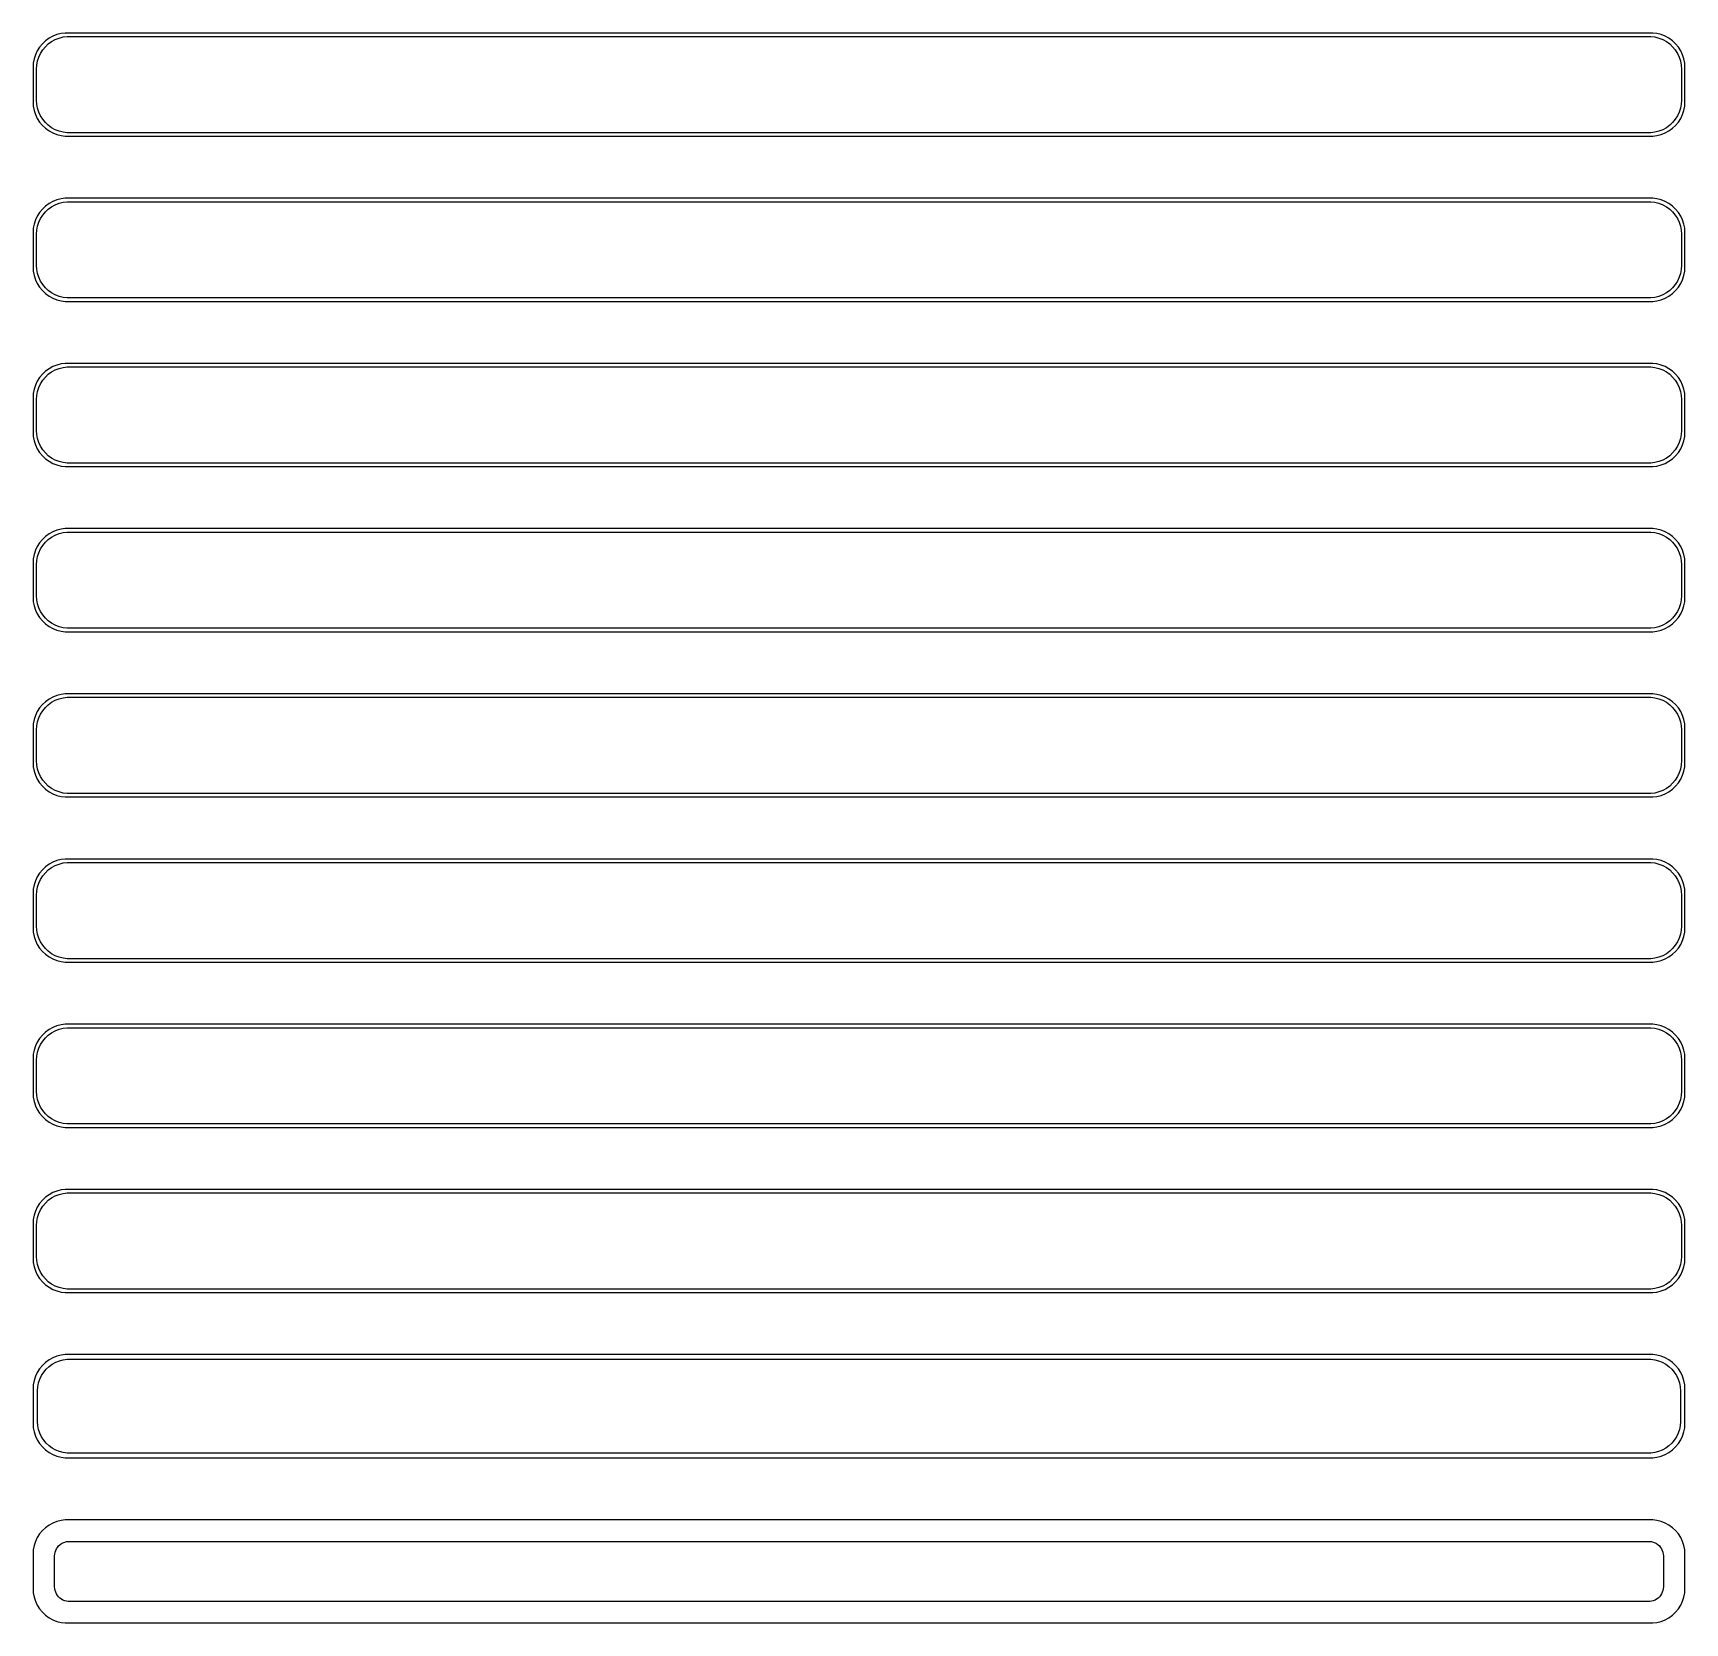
# Model space of a CAD drawing. Header units: metres. Extents: x -120 to 120, y 233 to 463.
import ezdxf

# ---------------------------------------------------------------- set-up
doc = ezdxf.new("R2010")
doc.units = ezdxf.units.M

msp = doc.modelspace()

# ---------------------------------------------------------------- linework, layer by layer
for p, q in [((-116.545, 463.255), (-117.129, 463.024)), ((-115.937, 463.411), (-116.545, 463.255)), ((-115.314, 463.49), (-115.937, 463.411)), ((115.314, 463.49), (-115.314, 463.49)), ((115.937, 463.411), (115.314, 463.49)), ((116.545, 463.255), (115.937, 463.411)), ((117.129, 463.024), (116.545, 463.255)), ((-119.382, 460.909), (-119.649, 460.341)), ((-119.045, 461.439), (-119.382, 460.909)), ((-118.645, 461.923), (-119.045, 461.439)), ((-118.912, 460.538), (-118.593, 461.042)), ((-118.187, 462.353), (-118.645, 461.923)), ((-118.593, 461.042), (-118.213, 461.502)), ((-118.213, 461.502), (-117.778, 461.91)), ((-117.679, 462.722), (-118.187, 462.353)), ((-117.778, 461.91), (-117.295, 462.261)), ((-117.129, 463.024), (-117.679, 462.722)), ((-117.295, 462.261), (-116.772, 462.548)), ((-116.772, 462.548), (-116.218, 462.768)), ((-116.218, 462.768), (-115.64, 462.916)), ((-115.64, 462.916), (-115.048, 462.991)), ((-115.048, 462.991), (115.048, 462.991)), ((115.048, 462.991), (115.64, 462.916)), ((115.64, 462.916), (116.218, 462.768)), ((116.218, 462.768), (116.772, 462.548)), ((116.772, 462.548), (117.295, 462.261)), ((117.679, 462.722), (117.129, 463.024)), ((117.295, 462.261), (117.778, 461.91)), ((118.187, 462.353), (117.679, 462.722)), ((117.778, 461.91), (118.213, 461.502)), ((118.645, 461.923), (118.187, 462.353)), ((118.213, 461.502), (118.593, 461.042)), ((118.593, 461.042), (118.912, 460.538)), ((119.045, 461.439), (118.645, 461.923)), ((119.382, 460.909), (119.045, 461.439)), ((119.649, 460.341), (119.382, 460.909)), ((-119.961, 459.127), (-120, 458.5)), ((-120, 458.5), (-120, 453.5)), ((-119.843, 459.743), (-119.961, 459.127)), ((-119.649, 460.341), (-119.843, 459.743)), ((-119.5, 458.25), (-119.463, 458.845)), ((-119.463, 458.845), (-119.351, 459.431)), ((-119.351, 459.431), (-119.166, 459.999)), ((-119.166, 459.999), (-118.912, 460.538)), ((118.912, 460.538), (119.166, 459.999)), ((119.166, 459.999), (119.351, 459.431)), ((119.351, 459.431), (119.463, 458.845)), ((119.463, 458.845), (119.5, 458.25)), ((119.843, 459.743), (119.649, 460.341)), ((119.961, 459.127), (119.843, 459.743)), ((120, 458.5), (119.961, 459.127)), ((120, 453.5), (120, 458.5)), ((-119.5, 453.75), (-119.5, 458.25)), ((119.5, 458.25), (119.5, 453.75)), ((-119.463, 453.155), (-119.5, 453.75)), ((119.5, 453.75), (119.463, 453.155)), ((-120, 453.5), (-119.961, 452.873)), ((-119.961, 452.873), (-119.843, 452.257)), ((-119.843, 452.257), (-119.649, 451.659)), ((-119.649, 451.659), (-119.382, 451.091)), ((-119.351, 452.569), (-119.463, 453.155)), ((-119.166, 452.001), (-119.351, 452.569)), ((-118.912, 451.462), (-119.166, 452.001)), ((-118.593, 450.958), (-118.912, 451.462)), ((118.912, 451.462), (118.593, 450.958)), ((119.166, 452.001), (118.912, 451.462)), ((119.351, 452.569), (119.166, 452.001)), ((119.463, 453.155), (119.351, 452.569)), ((119.382, 451.091), (119.649, 451.659)), ((119.649, 451.659), (119.843, 452.257)), ((119.843, 452.257), (119.961, 452.873)), ((119.961, 452.873), (120, 453.5)), ((-119.382, 451.091), (-119.045, 450.561)), ((-119.045, 450.561), (-118.645, 450.077)), ((-118.645, 450.077), (-118.187, 449.647)), ((-118.213, 450.498), (-118.593, 450.958)), ((-117.778, 450.09), (-118.213, 450.498)), ((-118.187, 449.647), (-117.679, 449.278)), ((-117.295, 449.739), (-117.778, 450.09)), ((-117.679, 449.278), (-117.129, 448.976)), ((-116.772, 449.452), (-117.295, 449.739)), ((-117.129, 448.976), (-116.545, 448.745)), ((-116.218, 449.232), (-116.772, 449.452)), ((-115.64, 449.084), (-116.218, 449.232)), ((-115.048, 449.009), (-115.64, 449.084)), ((115.048, 449.009), (-115.048, 449.009)), ((115.64, 449.084), (115.048, 449.009)), ((116.218, 449.232), (115.64, 449.084)), ((116.772, 449.452), (116.218, 449.232)), ((116.545, 448.745), (117.129, 448.976)), ((117.295, 449.739), (116.772, 449.452)), ((117.129, 448.976), (117.679, 449.278)), ((117.778, 450.09), (117.295, 449.739)), ((117.679, 449.278), (118.187, 449.647)), ((118.213, 450.498), (117.778, 450.09)), ((118.187, 449.647), (118.645, 450.077)), ((118.593, 450.958), (118.213, 450.498)), ((118.645, 450.077), (119.045, 450.561)), ((119.045, 450.561), (119.382, 451.091)), ((-116.545, 448.745), (-115.937, 448.589)), ((-115.937, 448.589), (-115.314, 448.51)), ((-115.314, 448.51), (115.314, 448.51)), ((115.314, 448.51), (115.937, 448.589)), ((115.937, 448.589), (116.545, 448.745)), ((-116.545, 439.255), (-117.129, 439.024)), ((-115.937, 439.411), (-116.545, 439.255)), ((-115.314, 439.49), (-115.937, 439.411)), ((115.314, 439.49), (-115.314, 439.49)), ((115.937, 439.411), (115.314, 439.49)), ((116.545, 439.255), (115.937, 439.411)), ((117.129, 439.024), (116.545, 439.255)), ((-119.382, 436.909), (-119.649, 436.341)), ((-119.045, 437.439), (-119.382, 436.909)), ((-118.645, 437.923), (-119.045, 437.439)), ((-118.912, 436.538), (-118.593, 437.042)), ((-118.187, 438.353), (-118.645, 437.923)), ((-118.593, 437.042), (-118.213, 437.502)), ((-118.213, 437.502), (-117.778, 437.91)), ((-117.679, 438.722), (-118.187, 438.353)), ((-117.778, 437.91), (-117.295, 438.261)), ((-117.129, 439.024), (-117.679, 438.722)), ((-117.295, 438.261), (-116.772, 438.548)), ((-116.772, 438.548), (-116.218, 438.768)), ((-116.218, 438.768), (-115.64, 438.916)), ((-115.64, 438.916), (-115.048, 438.991)), ((-115.048, 438.991), (115.048, 438.991)), ((115.048, 438.991), (115.64, 438.916)), ((115.64, 438.916), (116.218, 438.768)), ((116.218, 438.768), (116.772, 438.548)), ((116.772, 438.548), (117.295, 438.261)), ((117.679, 438.722), (117.129, 439.024)), ((117.295, 438.261), (117.778, 437.91)), ((118.187, 438.353), (117.679, 438.722)), ((117.778, 437.91), (118.213, 437.502)), ((118.645, 437.923), (118.187, 438.353)), ((118.213, 437.502), (118.593, 437.042)), ((118.593, 437.042), (118.912, 436.538)), ((119.045, 437.439), (118.645, 437.923)), ((119.382, 436.909), (119.045, 437.439)), ((119.649, 436.341), (119.382, 436.909)), ((-119.961, 435.127), (-120, 434.5)), ((-120, 434.5), (-120, 429.5)), ((-119.843, 435.743), (-119.961, 435.127)), ((-119.649, 436.341), (-119.843, 435.743)), ((-119.5, 434.25), (-119.463, 434.845)), ((-119.463, 434.845), (-119.351, 435.431)), ((-119.351, 435.431), (-119.166, 435.999)), ((-119.166, 435.999), (-118.912, 436.538)), ((118.912, 436.538), (119.166, 435.999)), ((119.166, 435.999), (119.351, 435.431)), ((119.351, 435.431), (119.463, 434.845)), ((119.463, 434.845), (119.5, 434.25)), ((119.843, 435.743), (119.649, 436.341)), ((119.961, 435.127), (119.843, 435.743)), ((120, 434.5), (119.961, 435.127)), ((120, 429.5), (120, 434.5)), ((-119.5, 429.75), (-119.5, 434.25)), ((119.5, 434.25), (119.5, 429.75)), ((-119.463, 429.155), (-119.5, 429.75)), ((119.5, 429.75), (119.463, 429.155)), ((-120, 429.5), (-119.961, 428.873)), ((-119.961, 428.873), (-119.843, 428.257)), ((-119.843, 428.257), (-119.649, 427.659)), ((-119.649, 427.659), (-119.382, 427.091)), ((-119.351, 428.569), (-119.463, 429.155)), ((-119.166, 428.001), (-119.351, 428.569)), ((-118.912, 427.462), (-119.166, 428.001)), ((-118.593, 426.958), (-118.912, 427.462)), ((118.912, 427.462), (118.593, 426.958)), ((119.166, 428.001), (118.912, 427.462)), ((119.351, 428.569), (119.166, 428.001)), ((119.463, 429.155), (119.351, 428.569)), ((119.382, 427.091), (119.649, 427.659)), ((119.649, 427.659), (119.843, 428.257)), ((119.843, 428.257), (119.961, 428.873)), ((119.961, 428.873), (120, 429.5)), ((-119.382, 427.091), (-119.045, 426.561)), ((-119.045, 426.561), (-118.645, 426.077)), ((-118.645, 426.077), (-118.187, 425.647)), ((-118.213, 426.498), (-118.593, 426.958)), ((-117.778, 426.09), (-118.213, 426.498)), ((-118.187, 425.647), (-117.679, 425.278)), ((-117.295, 425.739), (-117.778, 426.09)), ((-117.679, 425.278), (-117.129, 424.976)), ((-116.772, 425.452), (-117.295, 425.739)), ((-117.129, 424.976), (-116.545, 424.745)), ((-116.218, 425.232), (-116.772, 425.452)), ((-115.64, 425.084), (-116.218, 425.232)), ((-115.048, 425.009), (-115.64, 425.084)), ((115.048, 425.009), (-115.048, 425.009)), ((115.64, 425.084), (115.048, 425.009)), ((116.218, 425.232), (115.64, 425.084)), ((116.772, 425.452), (116.218, 425.232)), ((116.545, 424.745), (117.129, 424.976)), ((117.295, 425.739), (116.772, 425.452)), ((117.129, 424.976), (117.679, 425.278)), ((117.778, 426.09), (117.295, 425.739)), ((117.679, 425.278), (118.187, 425.647)), ((118.213, 426.498), (117.778, 426.09)), ((118.187, 425.647), (118.645, 426.077)), ((118.593, 426.958), (118.213, 426.498)), ((118.645, 426.077), (119.045, 426.561)), ((119.045, 426.561), (119.382, 427.091)), ((-116.545, 424.745), (-115.937, 424.589)), ((-115.937, 424.589), (-115.314, 424.51)), ((-115.314, 424.51), (115.314, 424.51)), ((115.314, 424.51), (115.937, 424.589)), ((115.937, 424.589), (116.545, 424.745)), ((-116.545, 415.255), (-117.129, 415.024)), ((-115.937, 415.411), (-116.545, 415.255)), ((-115.314, 415.49), (-115.937, 415.411)), ((115.314, 415.49), (-115.314, 415.49)), ((115.937, 415.411), (115.314, 415.49)), ((116.545, 415.255), (115.937, 415.411)), ((117.129, 415.024), (116.545, 415.255)), ((-119.382, 412.909), (-119.649, 412.341)), ((-119.045, 413.439), (-119.382, 412.909)), ((-118.645, 413.923), (-119.045, 413.439)), ((-118.912, 412.538), (-118.593, 413.042)), ((-118.187, 414.353), (-118.645, 413.923)), ((-118.593, 413.042), (-118.213, 413.502)), ((-118.213, 413.502), (-117.778, 413.91)), ((-117.679, 414.722), (-118.187, 414.353)), ((-117.778, 413.91), (-117.295, 414.261)), ((-117.129, 415.024), (-117.679, 414.722)), ((-117.295, 414.261), (-116.772, 414.548)), ((-116.772, 414.548), (-116.218, 414.768)), ((-116.218, 414.768), (-115.64, 414.916)), ((-115.64, 414.916), (-115.048, 414.991)), ((-115.048, 414.991), (115.048, 414.991)), ((115.048, 414.991), (115.64, 414.916)), ((115.64, 414.916), (116.218, 414.768)), ((116.218, 414.768), (116.772, 414.548)), ((116.772, 414.548), (117.295, 414.261)), ((117.679, 414.722), (117.129, 415.024)), ((117.295, 414.261), (117.778, 413.91)), ((118.187, 414.353), (117.679, 414.722)), ((117.778, 413.91), (118.213, 413.502)), ((118.645, 413.923), (118.187, 414.353)), ((118.213, 413.502), (118.593, 413.042)), ((118.593, 413.042), (118.912, 412.538)), ((119.045, 413.439), (118.645, 413.923)), ((119.382, 412.909), (119.045, 413.439)), ((119.649, 412.341), (119.382, 412.909)), ((-119.961, 411.127), (-120, 410.5)), ((-120, 410.5), (-120, 405.5)), ((-119.843, 411.743), (-119.961, 411.127)), ((-119.649, 412.341), (-119.843, 411.743)), ((-119.5, 410.25), (-119.463, 410.845)), ((-119.463, 410.845), (-119.351, 411.431)), ((-119.351, 411.431), (-119.166, 411.999)), ((-119.166, 411.999), (-118.912, 412.538)), ((118.912, 412.538), (119.166, 411.999)), ((119.166, 411.999), (119.351, 411.431)), ((119.351, 411.431), (119.463, 410.845)), ((119.463, 410.845), (119.5, 410.25)), ((119.843, 411.743), (119.649, 412.341)), ((119.961, 411.127), (119.843, 411.743)), ((120, 410.5), (119.961, 411.127)), ((120, 405.5), (120, 410.5)), ((-119.5, 405.75), (-119.5, 410.25)), ((119.5, 410.25), (119.5, 405.75)), ((-119.463, 405.155), (-119.5, 405.75)), ((119.5, 405.75), (119.463, 405.155)), ((-120, 405.5), (-119.961, 404.873)), ((-119.961, 404.873), (-119.843, 404.257)), ((-119.843, 404.257), (-119.649, 403.659)), ((-119.649, 403.659), (-119.382, 403.091)), ((-119.351, 404.569), (-119.463, 405.155)), ((-119.166, 404.001), (-119.351, 404.569)), ((-118.912, 403.462), (-119.166, 404.001)), ((-118.593, 402.958), (-118.912, 403.462)), ((118.912, 403.462), (118.593, 402.958)), ((119.166, 404.001), (118.912, 403.462)), ((119.351, 404.569), (119.166, 404.001)), ((119.463, 405.155), (119.351, 404.569)), ((119.382, 403.091), (119.649, 403.659)), ((119.649, 403.659), (119.843, 404.257)), ((119.843, 404.257), (119.961, 404.873)), ((119.961, 404.873), (120, 405.5)), ((-119.382, 403.091), (-119.045, 402.561)), ((-119.045, 402.561), (-118.645, 402.077)), ((-118.645, 402.077), (-118.187, 401.647)), ((-118.213, 402.498), (-118.593, 402.958)), ((-117.778, 402.09), (-118.213, 402.498)), ((-118.187, 401.647), (-117.679, 401.278)), ((-117.295, 401.739), (-117.778, 402.09)), ((-117.679, 401.278), (-117.129, 400.976)), ((-116.772, 401.452), (-117.295, 401.739)), ((-117.129, 400.976), (-116.545, 400.745)), ((-116.218, 401.232), (-116.772, 401.452)), ((-115.64, 401.084), (-116.218, 401.232)), ((-115.048, 401.009), (-115.64, 401.084)), ((115.048, 401.009), (-115.048, 401.009)), ((115.64, 401.084), (115.048, 401.009)), ((116.218, 401.232), (115.64, 401.084)), ((116.772, 401.452), (116.218, 401.232)), ((116.545, 400.745), (117.129, 400.976)), ((117.295, 401.739), (116.772, 401.452)), ((117.129, 400.976), (117.679, 401.278)), ((117.778, 402.09), (117.295, 401.739)), ((117.679, 401.278), (118.187, 401.647)), ((118.213, 402.498), (117.778, 402.09)), ((118.187, 401.647), (118.645, 402.077)), ((118.593, 402.958), (118.213, 402.498)), ((118.645, 402.077), (119.045, 402.561)), ((119.045, 402.561), (119.382, 403.091)), ((-116.545, 400.745), (-115.937, 400.589)), ((-115.937, 400.589), (-115.314, 400.51)), ((-115.314, 400.51), (115.314, 400.51)), ((115.314, 400.51), (115.937, 400.589)), ((115.937, 400.589), (116.545, 400.745)), ((-116.545, 391.255), (-117.129, 391.024)), ((-115.937, 391.411), (-116.545, 391.255)), ((-115.314, 391.49), (-115.937, 391.411)), ((115.314, 391.49), (-115.314, 391.49)), ((115.937, 391.411), (115.314, 391.49)), ((116.545, 391.255), (115.937, 391.411)), ((117.129, 391.024), (116.545, 391.255)), ((-119.382, 388.909), (-119.649, 388.341)), ((-119.045, 389.439), (-119.382, 388.909)), ((-118.645, 389.923), (-119.045, 389.439)), ((-118.912, 388.538), (-118.593, 389.042)), ((-118.187, 390.353), (-118.645, 389.923)), ((-118.593, 389.042), (-118.213, 389.502)), ((-118.213, 389.502), (-117.778, 389.91)), ((-117.679, 390.722), (-118.187, 390.353)), ((-117.778, 389.91), (-117.295, 390.261)), ((-117.129, 391.024), (-117.679, 390.722)), ((-117.295, 390.261), (-116.772, 390.548)), ((-116.772, 390.548), (-116.218, 390.768)), ((-116.218, 390.768), (-115.64, 390.916)), ((-115.64, 390.916), (-115.048, 390.991)), ((-115.048, 390.991), (115.048, 390.991)), ((115.048, 390.991), (115.64, 390.916)), ((115.64, 390.916), (116.218, 390.768)), ((116.218, 390.768), (116.772, 390.548)), ((116.772, 390.548), (117.295, 390.261)), ((117.679, 390.722), (117.129, 391.024)), ((117.295, 390.261), (117.778, 389.91)), ((118.187, 390.353), (117.679, 390.722)), ((117.778, 389.91), (118.213, 389.502)), ((118.645, 389.923), (118.187, 390.353)), ((118.213, 389.502), (118.593, 389.042)), ((118.593, 389.042), (118.912, 388.538)), ((119.045, 389.439), (118.645, 389.923)), ((119.382, 388.909), (119.045, 389.439)), ((119.649, 388.341), (119.382, 388.909)), ((-119.961, 387.127), (-120, 386.5)), ((-120, 386.5), (-120, 381.5)), ((-119.843, 387.743), (-119.961, 387.127)), ((-119.649, 388.341), (-119.843, 387.743)), ((-119.5, 386.25), (-119.463, 386.845)), ((-119.463, 386.845), (-119.351, 387.431)), ((-119.351, 387.431), (-119.166, 387.999)), ((-119.166, 387.999), (-118.912, 388.538)), ((118.912, 388.538), (119.166, 387.999)), ((119.166, 387.999), (119.351, 387.431)), ((119.351, 387.431), (119.463, 386.845)), ((119.463, 386.845), (119.5, 386.25)), ((119.843, 387.743), (119.649, 388.341)), ((119.961, 387.127), (119.843, 387.743)), ((120, 386.5), (119.961, 387.127)), ((120, 381.5), (120, 386.5)), ((-119.5, 381.75), (-119.5, 386.25)), ((119.5, 386.25), (119.5, 381.75)), ((-119.463, 381.155), (-119.5, 381.75)), ((119.5, 381.75), (119.463, 381.155)), ((-120, 381.5), (-119.961, 380.873)), ((-119.961, 380.873), (-119.843, 380.257)), ((-119.843, 380.257), (-119.649, 379.659)), ((-119.649, 379.659), (-119.382, 379.091)), ((-119.351, 380.569), (-119.463, 381.155)), ((-119.166, 380.001), (-119.351, 380.569)), ((-118.912, 379.462), (-119.166, 380.001)), ((-118.593, 378.958), (-118.912, 379.462)), ((118.912, 379.462), (118.593, 378.958)), ((119.166, 380.001), (118.912, 379.462)), ((119.351, 380.569), (119.166, 380.001)), ((119.463, 381.155), (119.351, 380.569)), ((119.382, 379.091), (119.649, 379.659)), ((119.649, 379.659), (119.843, 380.257)), ((119.843, 380.257), (119.961, 380.873)), ((119.961, 380.873), (120, 381.5)), ((-119.382, 379.091), (-119.045, 378.561)), ((-119.045, 378.561), (-118.645, 378.077)), ((-118.645, 378.077), (-118.187, 377.647)), ((-118.213, 378.498), (-118.593, 378.958)), ((-117.778, 378.09), (-118.213, 378.498)), ((-118.187, 377.647), (-117.679, 377.278)), ((-117.295, 377.739), (-117.778, 378.09)), ((-117.679, 377.278), (-117.129, 376.976)), ((-116.772, 377.452), (-117.295, 377.739)), ((-117.129, 376.976), (-116.545, 376.745)), ((-116.218, 377.232), (-116.772, 377.452)), ((-115.64, 377.084), (-116.218, 377.232)), ((-115.048, 377.009), (-115.64, 377.084)), ((115.048, 377.009), (-115.048, 377.009)), ((115.64, 377.084), (115.048, 377.009)), ((116.218, 377.232), (115.64, 377.084)), ((116.772, 377.452), (116.218, 377.232)), ((116.545, 376.745), (117.129, 376.976)), ((117.295, 377.739), (116.772, 377.452)), ((117.129, 376.976), (117.679, 377.278)), ((117.778, 378.09), (117.295, 377.739)), ((117.679, 377.278), (118.187, 377.647)), ((118.213, 378.498), (117.778, 378.09)), ((118.187, 377.647), (118.645, 378.077)), ((118.593, 378.958), (118.213, 378.498)), ((118.645, 378.077), (119.045, 378.561)), ((119.045, 378.561), (119.382, 379.091)), ((-116.545, 376.745), (-115.937, 376.589)), ((-115.937, 376.589), (-115.314, 376.51)), ((-115.314, 376.51), (115.314, 376.51)), ((115.314, 376.51), (115.937, 376.589)), ((115.937, 376.589), (116.545, 376.745)), ((-116.545, 367.255), (-117.129, 367.024)), ((-115.937, 367.411), (-116.545, 367.255)), ((-115.314, 367.49), (-115.937, 367.411)), ((115.314, 367.49), (-115.314, 367.49)), ((115.937, 367.411), (115.314, 367.49)), ((116.545, 367.255), (115.937, 367.411)), ((117.129, 367.024), (116.545, 367.255)), ((-119.382, 364.909), (-119.649, 364.341)), ((-119.045, 365.439), (-119.382, 364.909)), ((-118.645, 365.923), (-119.045, 365.439)), ((-118.912, 364.538), (-118.593, 365.042)), ((-118.187, 366.353), (-118.645, 365.923)), ((-118.593, 365.042), (-118.213, 365.502)), ((-118.213, 365.502), (-117.778, 365.91)), ((-117.679, 366.722), (-118.187, 366.353)), ((-117.778, 365.91), (-117.295, 366.261)), ((-117.129, 367.024), (-117.679, 366.722)), ((-117.295, 366.261), (-116.772, 366.548)), ((-116.772, 366.548), (-116.218, 366.768)), ((-116.218, 366.768), (-115.64, 366.916)), ((-115.64, 366.916), (-115.048, 366.991)), ((-115.048, 366.991), (115.048, 366.991)), ((115.048, 366.991), (115.64, 366.916)), ((115.64, 366.916), (116.218, 366.768)), ((116.218, 366.768), (116.772, 366.548)), ((116.772, 366.548), (117.295, 366.261)), ((117.679, 366.722), (117.129, 367.024)), ((117.295, 366.261), (117.778, 365.91)), ((118.187, 366.353), (117.679, 366.722)), ((117.778, 365.91), (118.213, 365.502)), ((118.645, 365.923), (118.187, 366.353)), ((118.213, 365.502), (118.593, 365.042)), ((118.593, 365.042), (118.912, 364.538)), ((119.045, 365.439), (118.645, 365.923)), ((119.382, 364.909), (119.045, 365.439)), ((119.649, 364.341), (119.382, 364.909)), ((-119.961, 363.127), (-120, 362.5)), ((-120, 362.5), (-120, 357.5)), ((-119.843, 363.743), (-119.961, 363.127)), ((-119.649, 364.341), (-119.843, 363.743)), ((-119.5, 362.25), (-119.463, 362.845)), ((-119.463, 362.845), (-119.351, 363.431)), ((-119.351, 363.431), (-119.166, 363.999)), ((-119.166, 363.999), (-118.912, 364.538)), ((118.912, 364.538), (119.166, 363.999)), ((119.166, 363.999), (119.351, 363.431)), ((119.351, 363.431), (119.463, 362.845)), ((119.463, 362.845), (119.5, 362.25)), ((119.843, 363.743), (119.649, 364.341)), ((119.961, 363.127), (119.843, 363.743)), ((120, 362.5), (119.961, 363.127)), ((120, 357.5), (120, 362.5)), ((-119.5, 357.75), (-119.5, 362.25)), ((119.5, 362.25), (119.5, 357.75)), ((-119.463, 357.155), (-119.5, 357.75)), ((119.5, 357.75), (119.463, 357.155)), ((-120, 357.5), (-119.961, 356.873)), ((-119.961, 356.873), (-119.843, 356.257)), ((-119.843, 356.257), (-119.649, 355.659)), ((-119.649, 355.659), (-119.382, 355.091)), ((-119.351, 356.569), (-119.463, 357.155)), ((-119.166, 356.001), (-119.351, 356.569)), ((-118.912, 355.462), (-119.166, 356.001)), ((-118.593, 354.958), (-118.912, 355.462)), ((118.912, 355.462), (118.593, 354.958)), ((119.166, 356.001), (118.912, 355.462)), ((119.351, 356.569), (119.166, 356.001)), ((119.463, 357.155), (119.351, 356.569)), ((119.382, 355.091), (119.649, 355.659)), ((119.649, 355.659), (119.843, 356.257)), ((119.843, 356.257), (119.961, 356.873)), ((119.961, 356.873), (120, 357.5)), ((-119.382, 355.091), (-119.045, 354.561)), ((-119.045, 354.561), (-118.645, 354.077)), ((-118.645, 354.077), (-118.187, 353.647)), ((-118.213, 354.498), (-118.593, 354.958)), ((-117.778, 354.09), (-118.213, 354.498)), ((-118.187, 353.647), (-117.679, 353.278)), ((-117.295, 353.739), (-117.778, 354.09)), ((-117.679, 353.278), (-117.129, 352.976)), ((-116.772, 353.452), (-117.295, 353.739)), ((-117.129, 352.976), (-116.545, 352.745)), ((-116.218, 353.232), (-116.772, 353.452)), ((-115.64, 353.084), (-116.218, 353.232)), ((-115.048, 353.009), (-115.64, 353.084)), ((115.048, 353.009), (-115.048, 353.009)), ((115.64, 353.084), (115.048, 353.009)), ((116.218, 353.232), (115.64, 353.084)), ((116.772, 353.452), (116.218, 353.232)), ((116.545, 352.745), (117.129, 352.976)), ((117.295, 353.739), (116.772, 353.452)), ((117.129, 352.976), (117.679, 353.278)), ((117.778, 354.09), (117.295, 353.739)), ((117.679, 353.278), (118.187, 353.647)), ((118.213, 354.498), (117.778, 354.09)), ((118.187, 353.647), (118.645, 354.077)), ((118.593, 354.958), (118.213, 354.498)), ((118.645, 354.077), (119.045, 354.561)), ((119.045, 354.561), (119.382, 355.091)), ((-116.545, 352.745), (-115.937, 352.589)), ((-115.937, 352.589), (-115.314, 352.51)), ((-115.314, 352.51), (115.314, 352.51)), ((115.314, 352.51), (115.937, 352.589)), ((115.937, 352.589), (116.545, 352.745)), ((-116.545, 343.255), (-117.129, 343.024)), ((-115.937, 343.411), (-116.545, 343.255)), ((-115.314, 343.49), (-115.937, 343.411)), ((115.314, 343.49), (-115.314, 343.49)), ((115.937, 343.411), (115.314, 343.49)), ((116.545, 343.255), (115.937, 343.411)), ((117.129, 343.024), (116.545, 343.255)), ((-119.382, 340.909), (-119.649, 340.341)), ((-119.045, 341.439), (-119.382, 340.909)), ((-118.645, 341.923), (-119.045, 341.439)), ((-118.912, 340.538), (-118.593, 341.042)), ((-118.187, 342.353), (-118.645, 341.923)), ((-118.593, 341.042), (-118.213, 341.502)), ((-118.213, 341.502), (-117.778, 341.91)), ((-117.679, 342.722), (-118.187, 342.353)), ((-117.778, 341.91), (-117.295, 342.261)), ((-117.129, 343.024), (-117.679, 342.722)), ((-117.295, 342.261), (-116.772, 342.548)), ((-116.772, 342.548), (-116.218, 342.768)), ((-116.218, 342.768), (-115.64, 342.916)), ((-115.64, 342.916), (-115.048, 342.991)), ((-115.048, 342.991), (115.048, 342.991)), ((115.048, 342.991), (115.64, 342.916)), ((115.64, 342.916), (116.218, 342.768)), ((116.218, 342.768), (116.772, 342.548)), ((116.772, 342.548), (117.295, 342.261)), ((117.679, 342.722), (117.129, 343.024)), ((117.295, 342.261), (117.778, 341.91)), ((118.187, 342.353), (117.679, 342.722)), ((117.778, 341.91), (118.213, 341.502)), ((118.645, 341.923), (118.187, 342.353)), ((118.213, 341.502), (118.593, 341.042)), ((118.593, 341.042), (118.912, 340.538)), ((119.045, 341.439), (118.645, 341.923)), ((119.382, 340.909), (119.045, 341.439)), ((119.649, 340.341), (119.382, 340.909)), ((-119.961, 339.127), (-120, 338.5)), ((-120, 338.5), (-120, 333.5)), ((-119.843, 339.743), (-119.961, 339.127)), ((-119.649, 340.341), (-119.843, 339.743)), ((-119.5, 338.25), (-119.463, 338.845)), ((-119.463, 338.845), (-119.351, 339.431)), ((-119.351, 339.431), (-119.166, 339.999)), ((-119.166, 339.999), (-118.912, 340.538)), ((118.912, 340.538), (119.166, 339.999)), ((119.166, 339.999), (119.351, 339.431)), ((119.351, 339.431), (119.463, 338.845)), ((119.463, 338.845), (119.5, 338.25)), ((119.843, 339.743), (119.649, 340.341)), ((119.961, 339.127), (119.843, 339.743)), ((120, 338.5), (119.961, 339.127)), ((120, 333.5), (120, 338.5)), ((-119.5, 333.75), (-119.5, 338.25)), ((119.5, 338.25), (119.5, 333.75)), ((-119.463, 333.155), (-119.5, 333.75)), ((119.5, 333.75), (119.463, 333.155)), ((-120, 333.5), (-119.961, 332.873)), ((-119.961, 332.873), (-119.843, 332.257)), ((-119.843, 332.257), (-119.649, 331.659)), ((-119.649, 331.659), (-119.382, 331.091)), ((-119.351, 332.569), (-119.463, 333.155)), ((-119.166, 332.001), (-119.351, 332.569)), ((-118.912, 331.462), (-119.166, 332.001)), ((-118.593, 330.958), (-118.912, 331.462)), ((118.912, 331.462), (118.593, 330.958)), ((119.166, 332.001), (118.912, 331.462)), ((119.351, 332.569), (119.166, 332.001)), ((119.463, 333.155), (119.351, 332.569)), ((119.382, 331.091), (119.649, 331.659)), ((119.649, 331.659), (119.843, 332.257)), ((119.843, 332.257), (119.961, 332.873)), ((119.961, 332.873), (120, 333.5)), ((-119.382, 331.091), (-119.045, 330.561)), ((-119.045, 330.561), (-118.645, 330.077)), ((-118.645, 330.077), (-118.187, 329.647)), ((-118.213, 330.498), (-118.593, 330.958)), ((-117.778, 330.09), (-118.213, 330.498)), ((-118.187, 329.647), (-117.679, 329.278)), ((-117.295, 329.739), (-117.778, 330.09)), ((-117.679, 329.278), (-117.129, 328.976)), ((-116.772, 329.452), (-117.295, 329.739)), ((-117.129, 328.976), (-116.545, 328.745)), ((-116.218, 329.232), (-116.772, 329.452)), ((-115.64, 329.084), (-116.218, 329.232)), ((-115.048, 329.009), (-115.64, 329.084)), ((115.048, 329.009), (-115.048, 329.009)), ((115.64, 329.084), (115.048, 329.009)), ((116.218, 329.232), (115.64, 329.084)), ((116.772, 329.452), (116.218, 329.232)), ((116.545, 328.745), (117.129, 328.976)), ((117.295, 329.739), (116.772, 329.452)), ((117.129, 328.976), (117.679, 329.278)), ((117.778, 330.09), (117.295, 329.739)), ((117.679, 329.278), (118.187, 329.647)), ((118.213, 330.498), (117.778, 330.09)), ((118.187, 329.647), (118.645, 330.077)), ((118.593, 330.958), (118.213, 330.498)), ((118.645, 330.077), (119.045, 330.561)), ((119.045, 330.561), (119.382, 331.091)), ((-116.545, 328.745), (-115.937, 328.589)), ((-115.937, 328.589), (-115.314, 328.51)), ((-115.314, 328.51), (115.314, 328.51)), ((115.314, 328.51), (115.937, 328.589)), ((115.937, 328.589), (116.545, 328.745)), ((-116.545, 319.255), (-117.129, 319.024)), ((-115.937, 319.411), (-116.545, 319.255)), ((-115.314, 319.49), (-115.937, 319.411)), ((115.314, 319.49), (-115.314, 319.49)), ((115.937, 319.411), (115.314, 319.49)), ((116.545, 319.255), (115.937, 319.411)), ((117.129, 319.024), (116.545, 319.255)), ((-119.382, 316.909), (-119.649, 316.341)), ((-119.045, 317.439), (-119.382, 316.909)), ((-118.645, 317.923), (-119.045, 317.439)), ((-118.912, 316.538), (-118.593, 317.042)), ((-118.187, 318.353), (-118.645, 317.923)), ((-118.593, 317.042), (-118.213, 317.502)), ((-118.213, 317.502), (-117.778, 317.91)), ((-117.679, 318.722), (-118.187, 318.353)), ((-117.778, 317.91), (-117.295, 318.261)), ((-117.129, 319.024), (-117.679, 318.722)), ((-117.295, 318.261), (-116.772, 318.548)), ((-116.772, 318.548), (-116.218, 318.768)), ((-116.218, 318.768), (-115.64, 318.916)), ((-115.64, 318.916), (-115.048, 318.991)), ((-115.048, 318.991), (115.048, 318.991)), ((115.048, 318.991), (115.64, 318.916)), ((115.64, 318.916), (116.218, 318.768)), ((116.218, 318.768), (116.772, 318.548)), ((116.772, 318.548), (117.295, 318.261)), ((117.679, 318.722), (117.129, 319.024)), ((117.295, 318.261), (117.778, 317.91)), ((118.187, 318.353), (117.679, 318.722)), ((117.778, 317.91), (118.213, 317.502)), ((118.645, 317.923), (118.187, 318.353)), ((118.213, 317.502), (118.593, 317.042)), ((118.593, 317.042), (118.912, 316.538)), ((119.045, 317.439), (118.645, 317.923)), ((119.382, 316.909), (119.045, 317.439)), ((119.649, 316.341), (119.382, 316.909)), ((-119.961, 315.127), (-120, 314.5)), ((-120, 314.5), (-120, 309.5)), ((-119.843, 315.743), (-119.961, 315.127)), ((-119.649, 316.341), (-119.843, 315.743)), ((-119.5, 314.25), (-119.463, 314.845)), ((-119.463, 314.845), (-119.351, 315.431)), ((-119.351, 315.431), (-119.166, 315.999)), ((-119.166, 315.999), (-118.912, 316.538)), ((118.912, 316.538), (119.166, 315.999)), ((119.166, 315.999), (119.351, 315.431)), ((119.351, 315.431), (119.463, 314.845)), ((119.463, 314.845), (119.5, 314.25)), ((119.843, 315.743), (119.649, 316.341)), ((119.961, 315.127), (119.843, 315.743)), ((120, 314.5), (119.961, 315.127)), ((120, 309.5), (120, 314.5)), ((-119.5, 309.75), (-119.5, 314.25)), ((119.5, 314.25), (119.5, 309.75)), ((-119.463, 309.155), (-119.5, 309.75)), ((119.5, 309.75), (119.463, 309.155)), ((-120, 309.5), (-119.961, 308.873)), ((-119.961, 308.873), (-119.843, 308.257)), ((-119.843, 308.257), (-119.649, 307.659)), ((-119.649, 307.659), (-119.382, 307.091)), ((-119.351, 308.569), (-119.463, 309.155)), ((-119.166, 308.001), (-119.351, 308.569)), ((-118.912, 307.462), (-119.166, 308.001)), ((-118.593, 306.958), (-118.912, 307.462)), ((118.912, 307.462), (118.593, 306.958)), ((119.166, 308.001), (118.912, 307.462)), ((119.351, 308.569), (119.166, 308.001)), ((119.463, 309.155), (119.351, 308.569)), ((119.382, 307.091), (119.649, 307.659)), ((119.649, 307.659), (119.843, 308.257)), ((119.843, 308.257), (119.961, 308.873)), ((119.961, 308.873), (120, 309.5)), ((-119.382, 307.091), (-119.045, 306.561)), ((-119.045, 306.561), (-118.645, 306.077)), ((-118.645, 306.077), (-118.187, 305.647)), ((-118.213, 306.498), (-118.593, 306.958)), ((-117.778, 306.09), (-118.213, 306.498)), ((-118.187, 305.647), (-117.679, 305.278)), ((-117.295, 305.739), (-117.778, 306.09)), ((-117.679, 305.278), (-117.129, 304.976)), ((-116.772, 305.452), (-117.295, 305.739)), ((-117.129, 304.976), (-116.545, 304.745)), ((-116.218, 305.232), (-116.772, 305.452)), ((-115.64, 305.084), (-116.218, 305.232)), ((-115.048, 305.009), (-115.64, 305.084)), ((115.048, 305.009), (-115.048, 305.009)), ((115.64, 305.084), (115.048, 305.009)), ((116.218, 305.232), (115.64, 305.084)), ((116.772, 305.452), (116.218, 305.232)), ((116.545, 304.745), (117.129, 304.976)), ((117.295, 305.739), (116.772, 305.452)), ((117.129, 304.976), (117.679, 305.278)), ((117.778, 306.09), (117.295, 305.739)), ((117.679, 305.278), (118.187, 305.647)), ((118.213, 306.498), (117.778, 306.09)), ((118.187, 305.647), (118.645, 306.077)), ((118.593, 306.958), (118.213, 306.498)), ((118.645, 306.077), (119.045, 306.561)), ((119.045, 306.561), (119.382, 307.091)), ((-116.545, 304.745), (-115.937, 304.589)), ((-115.937, 304.589), (-115.314, 304.51)), ((-115.314, 304.51), (115.314, 304.51)), ((115.314, 304.51), (115.937, 304.589)), ((115.937, 304.589), (116.545, 304.745)), ((-116.545, 295.255), (-117.129, 295.024)), ((-115.937, 295.411), (-116.545, 295.255)), ((-115.314, 295.49), (-115.937, 295.411)), ((115.314, 295.49), (-115.314, 295.49)), ((115.937, 295.411), (115.314, 295.49)), ((116.545, 295.255), (115.937, 295.411)), ((117.129, 295.024), (116.545, 295.255)), ((-119.382, 292.909), (-119.649, 292.341)), ((-119.045, 293.439), (-119.382, 292.909)), ((-118.645, 293.923), (-119.045, 293.439)), ((-118.912, 292.538), (-118.593, 293.042)), ((-118.187, 294.353), (-118.645, 293.923)), ((-118.593, 293.042), (-118.213, 293.502)), ((-118.213, 293.502), (-117.778, 293.91)), ((-117.679, 294.722), (-118.187, 294.353)), ((-117.778, 293.91), (-117.295, 294.261)), ((-117.129, 295.024), (-117.679, 294.722)), ((-117.295, 294.261), (-116.772, 294.548)), ((-116.772, 294.548), (-116.218, 294.768)), ((-116.218, 294.768), (-115.64, 294.916)), ((-115.64, 294.916), (-115.048, 294.991)), ((-115.048, 294.991), (115.048, 294.991)), ((115.048, 294.991), (115.64, 294.916)), ((115.64, 294.916), (116.218, 294.768)), ((116.218, 294.768), (116.772, 294.548)), ((116.772, 294.548), (117.295, 294.261)), ((117.679, 294.722), (117.129, 295.024)), ((117.295, 294.261), (117.778, 293.91)), ((118.187, 294.353), (117.679, 294.722)), ((117.778, 293.91), (118.213, 293.502)), ((118.645, 293.923), (118.187, 294.353)), ((118.213, 293.502), (118.593, 293.042)), ((118.593, 293.042), (118.912, 292.538)), ((119.045, 293.439), (118.645, 293.923)), ((119.382, 292.909), (119.045, 293.439)), ((119.649, 292.341), (119.382, 292.909)), ((-119.961, 291.127), (-120, 290.5)), ((-120, 290.5), (-120, 285.5)), ((-119.843, 291.743), (-119.961, 291.127)), ((-119.649, 292.341), (-119.843, 291.743)), ((-119.5, 290.25), (-119.463, 290.845)), ((-119.463, 290.845), (-119.351, 291.431)), ((-119.351, 291.431), (-119.166, 291.999)), ((-119.166, 291.999), (-118.912, 292.538)), ((118.912, 292.538), (119.166, 291.999)), ((119.166, 291.999), (119.351, 291.431)), ((119.351, 291.431), (119.463, 290.845)), ((119.463, 290.845), (119.5, 290.25)), ((119.843, 291.743), (119.649, 292.341)), ((119.961, 291.127), (119.843, 291.743)), ((120, 290.5), (119.961, 291.127)), ((120, 285.5), (120, 290.5)), ((-119.5, 285.75), (-119.5, 290.25)), ((119.5, 290.25), (119.5, 285.75)), ((-119.463, 285.155), (-119.5, 285.75)), ((119.5, 285.75), (119.463, 285.155)), ((-120, 285.5), (-119.961, 284.873)), ((-119.961, 284.873), (-119.843, 284.257)), ((-119.843, 284.257), (-119.649, 283.659)), ((-119.649, 283.659), (-119.382, 283.091)), ((-119.351, 284.569), (-119.463, 285.155)), ((-119.166, 284.001), (-119.351, 284.569)), ((-118.912, 283.462), (-119.166, 284.001)), ((-118.593, 282.958), (-118.912, 283.462)), ((118.912, 283.462), (118.593, 282.958)), ((119.166, 284.001), (118.912, 283.462)), ((119.351, 284.569), (119.166, 284.001)), ((119.463, 285.155), (119.351, 284.569)), ((119.382, 283.091), (119.649, 283.659)), ((119.649, 283.659), (119.843, 284.257)), ((119.843, 284.257), (119.961, 284.873)), ((119.961, 284.873), (120, 285.5)), ((-119.382, 283.091), (-119.045, 282.561)), ((-119.045, 282.561), (-118.645, 282.077)), ((-118.645, 282.077), (-118.187, 281.647)), ((-118.213, 282.498), (-118.593, 282.958)), ((-117.778, 282.09), (-118.213, 282.498)), ((-118.187, 281.647), (-117.679, 281.278)), ((-117.295, 281.739), (-117.778, 282.09)), ((-117.679, 281.278), (-117.129, 280.976)), ((-116.772, 281.452), (-117.295, 281.739)), ((-117.129, 280.976), (-116.545, 280.745)), ((-116.218, 281.232), (-116.772, 281.452)), ((-115.64, 281.084), (-116.218, 281.232)), ((-115.048, 281.009), (-115.64, 281.084)), ((115.048, 281.009), (-115.048, 281.009)), ((115.64, 281.084), (115.048, 281.009)), ((116.218, 281.232), (115.64, 281.084)), ((116.772, 281.452), (116.218, 281.232)), ((116.545, 280.745), (117.129, 280.976)), ((117.295, 281.739), (116.772, 281.452)), ((117.129, 280.976), (117.679, 281.278)), ((117.778, 282.09), (117.295, 281.739)), ((117.679, 281.278), (118.187, 281.647)), ((118.213, 282.498), (117.778, 282.09)), ((118.187, 281.647), (118.645, 282.077)), ((118.593, 282.958), (118.213, 282.498)), ((118.645, 282.077), (119.045, 282.561)), ((119.045, 282.561), (119.382, 283.091)), ((-116.545, 280.745), (-115.937, 280.589)), ((-115.937, 280.589), (-115.314, 280.51)), ((-115.314, 280.51), (115.314, 280.51)), ((115.314, 280.51), (115.937, 280.589)), ((115.937, 280.589), (116.545, 280.745)), ((-116.545, 271.255), (-117.129, 271.024)), ((-115.937, 271.411), (-116.545, 271.255)), ((-115.314, 271.49), (-115.937, 271.411)), ((115.314, 271.49), (-115.314, 271.49)), ((115.937, 271.411), (115.314, 271.49)), ((116.545, 271.255), (115.937, 271.411)), ((117.129, 271.024), (116.545, 271.255)), ((-119.382, 268.909), (-119.649, 268.341)), ((-119.045, 269.439), (-119.382, 268.909)), ((-118.645, 269.923), (-119.045, 269.439)), ((-118.762, 268.456), (-118.454, 268.941)), ((-118.187, 270.353), (-118.645, 269.923)), ((-118.454, 268.941), (-118.088, 269.384)), ((-117.679, 270.722), (-118.187, 270.353)), ((-118.088, 269.384), (-117.668, 269.778)), ((-117.129, 271.024), (-117.679, 270.722)), ((-117.668, 269.778), (-117.203, 270.116)), ((-117.203, 270.116), (-116.699, 270.393)), ((-116.699, 270.393), (-116.165, 270.604)), ((-116.165, 270.604), (-115.608, 270.747)), ((-115.608, 270.747), (-115.037, 270.819)), ((-115.037, 270.819), (115.037, 270.819)), ((115.037, 270.819), (115.608, 270.747)), ((115.608, 270.747), (116.165, 270.604)), ((116.165, 270.604), (116.699, 270.393)), ((116.699, 270.393), (117.203, 270.116)), ((117.679, 270.722), (117.129, 271.024)), ((117.203, 270.116), (117.668, 269.778)), ((117.668, 269.778), (118.088, 269.384)), ((118.187, 270.353), (117.679, 270.722)), ((118.088, 269.384), (118.454, 268.941)), ((118.645, 269.923), (118.187, 270.353)), ((118.454, 268.941), (118.762, 268.456)), ((119.045, 269.439), (118.645, 269.923)), ((119.382, 268.909), (119.045, 269.439)), ((119.649, 268.341), (119.382, 268.909)), ((-119.961, 267.127), (-120, 266.5)), ((-120, 266.5), (-120, 261.5)), ((-119.843, 267.743), (-119.961, 267.127)), ((-119.649, 268.341), (-119.843, 267.743)), ((-119.328, 266.25), (-119.292, 266.824)), ((-119.292, 266.824), (-119.185, 267.389)), ((-119.185, 267.389), (-119.007, 267.935)), ((-119.007, 267.935), (-118.762, 268.456)), ((118.762, 268.456), (119.007, 267.935)), ((119.007, 267.935), (119.185, 267.389)), ((119.185, 267.389), (119.292, 266.824)), ((119.292, 266.824), (119.328, 266.25)), ((119.843, 267.743), (119.649, 268.341)), ((119.961, 267.127), (119.843, 267.743)), ((120, 266.5), (119.961, 267.127)), ((120, 261.5), (120, 266.5)), ((-119.328, 261.75), (-119.328, 266.25)), ((119.328, 266.25), (119.328, 261.75)), ((-119.292, 261.176), (-119.328, 261.75)), ((119.328, 261.75), (119.292, 261.176)), ((-120, 261.5), (-119.961, 260.873)), ((-119.961, 260.873), (-119.843, 260.257)), ((-119.843, 260.257), (-119.649, 259.659)), ((-119.649, 259.659), (-119.382, 259.091)), ((-119.185, 260.611), (-119.292, 261.176)), ((-119.007, 260.065), (-119.185, 260.611)), ((-118.762, 259.544), (-119.007, 260.065)), ((-118.454, 259.059), (-118.762, 259.544)), ((118.762, 259.544), (118.454, 259.059)), ((119.007, 260.065), (118.762, 259.544)), ((119.185, 260.611), (119.007, 260.065)), ((119.292, 261.176), (119.185, 260.611)), ((119.382, 259.091), (119.649, 259.659)), ((119.649, 259.659), (119.843, 260.257)), ((119.843, 260.257), (119.961, 260.873)), ((119.961, 260.873), (120, 261.5)), ((-119.382, 259.091), (-119.045, 258.561)), ((-119.045, 258.561), (-118.645, 258.077)), ((-118.645, 258.077), (-118.187, 257.647)), ((-118.088, 258.616), (-118.454, 259.059)), ((-118.187, 257.647), (-117.679, 257.278)), ((-117.668, 258.222), (-118.088, 258.616)), ((-117.679, 257.278), (-117.129, 256.976)), ((-117.203, 257.884), (-117.668, 258.222)), ((-116.699, 257.607), (-117.203, 257.884)), ((-117.129, 256.976), (-116.545, 256.745)), ((-116.165, 257.396), (-116.699, 257.607)), ((-115.608, 257.253), (-116.165, 257.396)), ((-115.037, 257.181), (-115.608, 257.253)), ((115.037, 257.181), (-115.037, 257.181)), ((115.608, 257.253), (115.037, 257.181)), ((116.165, 257.396), (115.608, 257.253)), ((116.699, 257.607), (116.165, 257.396)), ((116.545, 256.745), (117.129, 256.976)), ((117.203, 257.884), (116.699, 257.607)), ((117.129, 256.976), (117.679, 257.278)), ((117.668, 258.222), (117.203, 257.884)), ((118.088, 258.616), (117.668, 258.222)), ((117.679, 257.278), (118.187, 257.647)), ((118.454, 259.059), (118.088, 258.616)), ((118.187, 257.647), (118.645, 258.077)), ((118.645, 258.077), (119.045, 258.561)), ((119.045, 258.561), (119.382, 259.091)), ((-116.545, 256.745), (-115.937, 256.589)), ((-115.937, 256.589), (-115.314, 256.51)), ((-115.314, 256.51), (115.314, 256.51)), ((115.314, 256.51), (115.937, 256.589)), ((115.937, 256.589), (116.545, 256.745)), ((-116.545, 247.255), (-117.129, 247.024)), ((-115.937, 247.411), (-116.545, 247.255)), ((-115.314, 247.49), (-115.937, 247.411)), ((115.314, 247.49), (-115.314, 247.49)), ((115.937, 247.411), (115.314, 247.49)), ((116.545, 247.255), (115.937, 247.411)), ((117.129, 247.024), (116.545, 247.255)), ((-119.382, 244.909), (-119.649, 244.341)), ((-119.045, 245.439), (-119.382, 244.909)), ((-118.645, 245.923), (-119.045, 245.439)), ((-118.187, 246.353), (-118.645, 245.923)), ((-117.679, 246.722), (-118.187, 246.353)), ((-117.129, 247.024), (-117.679, 246.722)), ((117.679, 246.722), (117.129, 247.024)), ((118.187, 246.353), (117.679, 246.722)), ((118.645, 245.923), (118.187, 246.353)), ((119.045, 245.439), (118.645, 245.923)), ((119.382, 244.909), (119.045, 245.439)), ((119.649, 244.341), (119.382, 244.909)), ((-119.961, 243.127), (-120, 242.5)), ((-120, 242.5), (-120, 237.5)), ((-119.843, 243.743), (-119.961, 243.127)), ((-119.649, 244.341), (-119.843, 243.743)), ((-116.86, 242.25), (-116.843, 242.514)), ((-116.843, 242.514), (-116.793, 242.775)), ((-116.793, 242.775), (-116.711, 243.027)), ((-116.711, 243.027), (-116.599, 243.266)), ((-116.599, 243.266), (-116.457, 243.49)), ((-116.457, 243.49), (-116.288, 243.694)), ((-116.288, 243.694), (-116.095, 243.875)), ((-116.095, 243.875), (-115.88, 244.031)), ((-115.88, 244.031), (-115.648, 244.159)), ((-115.648, 244.159), (-115.402, 244.256)), ((-115.402, 244.256), (-115.145, 244.322)), ((-115.145, 244.322), (-114.882, 244.355)), ((-114.882, 244.355), (114.882, 244.355)), ((114.882, 244.355), (115.145, 244.322)), ((115.145, 244.322), (115.402, 244.256)), ((115.402, 244.256), (115.648, 244.159)), ((115.648, 244.159), (115.88, 244.031)), ((115.88, 244.031), (116.095, 243.875)), ((116.095, 243.875), (116.288, 243.694)), ((116.288, 243.694), (116.457, 243.49)), ((116.457, 243.49), (116.599, 243.266)), ((116.599, 243.266), (116.711, 243.027)), ((116.711, 243.027), (116.793, 242.775)), ((116.793, 242.775), (116.843, 242.514)), ((116.843, 242.514), (116.86, 242.25)), ((119.843, 243.743), (119.649, 244.341)), ((119.961, 243.127), (119.843, 243.743)), ((120, 242.5), (119.961, 243.127)), ((120, 237.5), (120, 242.5)), ((-116.86, 237.75), (-116.86, 242.25)), ((116.86, 242.25), (116.86, 237.75)), ((-116.843, 237.486), (-116.86, 237.75)), ((116.86, 237.75), (116.843, 237.486)), ((-120, 237.5), (-119.961, 236.873)), ((-119.961, 236.873), (-119.843, 236.257)), ((-119.843, 236.257), (-119.649, 235.659)), ((-119.649, 235.659), (-119.382, 235.091)), ((-116.793, 237.225), (-116.843, 237.486)), ((-116.711, 236.973), (-116.793, 237.225)), ((-116.599, 236.734), (-116.711, 236.973)), ((-116.457, 236.51), (-116.599, 236.734)), ((-116.288, 236.306), (-116.457, 236.51)), ((-116.095, 236.125), (-116.288, 236.306)), ((-115.88, 235.969), (-116.095, 236.125)), ((-115.648, 235.841), (-115.88, 235.969)), ((-115.402, 235.744), (-115.648, 235.841)), ((-115.145, 235.678), (-115.402, 235.744)), ((-114.882, 235.645), (-115.145, 235.678)), ((114.882, 235.645), (-114.882, 235.645)), ((115.145, 235.678), (114.882, 235.645)), ((115.402, 235.744), (115.145, 235.678)), ((115.648, 235.841), (115.402, 235.744)), ((115.88, 235.969), (115.648, 235.841)), ((116.095, 236.125), (115.88, 235.969)), ((116.288, 236.306), (116.095, 236.125)), ((116.457, 236.51), (116.288, 236.306)), ((116.599, 236.734), (116.457, 236.51)), ((116.711, 236.973), (116.599, 236.734)), ((116.793, 237.225), (116.711, 236.973)), ((116.843, 237.486), (116.793, 237.225)), ((119.382, 235.091), (119.649, 235.659)), ((119.649, 235.659), (119.843, 236.257)), ((119.843, 236.257), (119.961, 236.873)), ((119.961, 236.873), (120, 237.5)), ((-119.382, 235.091), (-119.045, 234.561)), ((-119.045, 234.561), (-118.645, 234.077)), ((-118.645, 234.077), (-118.187, 233.647)), ((-118.187, 233.647), (-117.679, 233.278)), ((-117.679, 233.278), (-117.129, 232.976)), ((-117.129, 232.976), (-116.545, 232.745)), ((116.545, 232.745), (117.129, 232.976)), ((117.129, 232.976), (117.679, 233.278)), ((117.679, 233.278), (118.187, 233.647)), ((118.187, 233.647), (118.645, 234.077)), ((118.645, 234.077), (119.045, 234.561)), ((119.045, 234.561), (119.382, 235.091)), ((-116.545, 232.745), (-115.937, 232.589)), ((-115.937, 232.589), (-115.314, 232.51)), ((-115.314, 232.51), (115.314, 232.51)), ((115.314, 232.51), (115.937, 232.589)), ((115.937, 232.589), (116.545, 232.745))]:
    msp.add_line(p, q)

doc.saveas('drawing.dxf')
